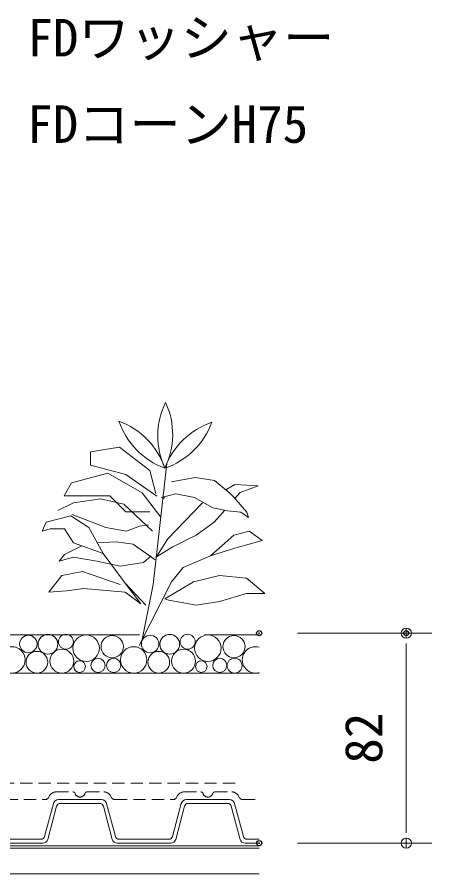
# Model space of a CAD drawing. Units: millimetres, scale not verified. Extents: x -1485 to 1485, y -1050 to 1050.
# Drawn here: x 550.2 to 712.3, y -228.8 to 105.8 of the extents above; entities that cross this region are included whole.
import ezdxf
from ezdxf.enums import TextEntityAlignment as Align

# ---------------------------------------------------------------- set-up
doc = ezdxf.new("R2010")
doc.units = ezdxf.units.MM
doc.header["$LTSCALE"] = 4
doc.header["$PDMODE"] = 32
doc.header["$PDSIZE"] = 2
doc.linetypes.add('DASHED1', pattern=[1.8, 1.2, -0.6])
doc.linetypes.add('USER1', pattern=[19.05, 12.7, -6.35])
for name, color, linetype, lineweight in [('0-0_0', 7, 'Continuous', 18), ('0-4_BOUSUI', 1, 'Continuous', 18), ('0-6_dannnetu', 6, 'Continuous', 18), ('0-8_sunpo', 7, 'Continuous', 18), ('0-9_MOJI', 7, 'Continuous', 18), ('0-A_ecom', 7, 'Continuous', 18), ('0-B_GREEN', 3, 'Continuous', 18), ('0-C_FD-L', 8, 'DASHED1', 18)]:
    doc.layers.add(name, color=color, linetype=linetype, lineweight=lineweight)
doc.layers.add('0-1_DEFPOINTS', color=7, linetype='Continuous')
doc.styles.add('ＭＳ ゴシック', font='')
doc.styles.get('ＭＳ ゴシック').set_extended_font_data('MS Gothic')

# ---------------------------------------------------------------- blocks, each defined once
blk = doc.blocks.new('_Dot')
at = {"layer": '0-0_0'}
for p, q in [((-0.5, 0), (-1, 0)), ((0.25, 0), (-0.25, 0))]:
    blk.add_line(p, q, dxfattribs=at)
blk.add_circle((0, 0), 0.25, dxfattribs=at)
blk = doc.blocks.new('D2')
at = {"layer": '0-1_DEFPOINTS'}
for p in [(2129.8, 915.199), (2187.3, 915.199), (2129.8, 833.199)]:
    blk.add_point(p, dxfattribs=at)
at = {"layer": '0-8_sunpo'}
for p, q in [((2144.8, 915.199), (2197.3, 915.199)), ((2187.3, 841.199), (2187.3, 907.199)), ((2144.8, 833.199), (2197.3, 833.199))]:
    blk.add_line(p, q, dxfattribs=at)
at = {"layer": '0-8_sunpo', "xscale": 8, "yscale": 8}
for p, rotation in [((2187.3, 915.199), 90), ((2187.3, 833.199), 270)]:
    blk.add_blockref('_Dot', p, dxfattribs=dict(at, rotation=rotation))
at = {"layer": '0-8_sunpo', "style": 'ＭＳ ゴシック'}
blk.add_text('82', height=14.66, rotation=90, dxfattribs=at).set_placement((2182.3, 864.199), align=Align.BOTTOM_LEFT)

msp = doc.modelspace()

# ---------------------------------------------------------------- linework, layer by layer
at = {"layer": '0-4_BOUSUI'}
for p, q in [((644.8, -218.801), (-774.602, -218.801)), ((644.8, -217.801), (-325.876, -217.801)), ((644.8, -217.801), (-325.876, -217.801))]:
    msp.add_line(p, q, dxfattribs=at)
at = {"layer": '0-6_dannnetu'}
msp.add_line((644.8, -228.801), (-774.602, -228.801), dxfattribs=at)
at = {"layer": '0-A_ecom', "color": 1}
msp.add_line((644.8, -217.801), (-325.876, -217.801), dxfattribs=at)
msp.add_line((644.8, -217.801), (-325.876, -217.801), dxfattribs=at)
at = {"layer": '0-A_ecom'}
for centre, radius in [((554.572, -139.036), 3.421), ((562.211, -139.112), 3.851), ((569.237, -138.137), 2.929), ((577.131, -140.675), 5.17), ((587.329, -140.058), 4.364), ((602.167, -139.036), 3.421), ((609.807, -139.112), 3.851), ((616.832, -138.137), 2.929), ((624.727, -140.675), 5.17), ((634.925, -140.058), 4.364), ((548.138, -145.243), 5.158), ((595.733, -145.243), 5.158), ((557.912, -146.147), 4.253), ((567.633, -145.73), 4.671), ((605.507, -146.147), 4.253), ((615.229, -145.73), 4.671), ((574.577, -147.855), 2.261), ((581.786, -147.368), 2.774), ((587.903, -147.368), 2.774), ((622.173, -147.855), 2.261), ((629.381, -147.368), 2.774), ((635.17, -147.472), 2.929)]:
    msp.add_circle(centre, radius, dxfattribs=at)
msp.add_arc((643.329, -145.243), 5.158, 73.42361, 286.57639, dxfattribs=at)
at = {"layer": '0-B_GREEN'}
for p, q in [((608.648, -68.582), (603.403, -115.786)), ((610.49, -75.721), (619.741, -73.986)), ((619.741, -73.986), (627.258, -75.143)), ((627.258, -75.143), (633.328, -80.057)), ((631.745, -78.775), (635.325, -76.77)), ((635.325, -76.77), (644.445, -77.277)), ((633.328, -80.057), (634.774, -81.503)), ((637.351, -79.81), (635.323, -82.143)), ((644.445, -77.277), (637.351, -79.81)), ((582.806, -82.344), (572.166, -83.864)), ((606.443, -81.792), (612.225, -80.346)), ((607.721, -81.472), (607.456, -82.344)), ((612.225, -80.346), (619.452, -81.792)), ((619.452, -81.792), (626.679, -85.839)), ((634.774, -81.503), (639.977, -87.573)), ((572.166, -83.864), (566.086, -86.904)), ((608.977, -98.051), (622.657, -83.864)), ((626.679, -85.839), (632.461, -86.995)), ((631.305, -86.764), (627.217, -91.464)), ((571.153, -88.931), (561.525, -91.464)), ((578.246, -93.491), (571.153, -88.931)), ((571.659, -88.424), (584.833, -93.491)), ((632.461, -86.995), (637.665, -87.573)), ((637.665, -87.573), (640.556, -89.597)), ((639.977, -87.573), (640.556, -89.597)), ((561.525, -91.464), (560.005, -95.011)), ((584.833, -93.491), (592.94, -95.011)), ((592.94, -95.011), (598.007, -92.984)), ((598.007, -92.984), (601.554, -92.478)), ((627.217, -91.464), (620.124, -96.531)), ((560.005, -95.011), (563.045, -93.998)), ((563.045, -93.998), (568.619, -93.998)), ((568.619, -93.998), (572.166, -99.571)), ((620.124, -96.531), (611.003, -101.091)), ((625.697, -104.638), (634.818, -96.531)), ((634.818, -96.531), (640.898, -95.011)), ((604.088, -106.158), (595.474, -100.078)), ((608.977, -98.051), (604.598, -105.033)), ((640.898, -100.078), (635.325, -101.598)), ((575.453, -100.715), (568.619, -104.132)), ((583.82, -103.625), (592.434, -115.279)), ((611.003, -101.091), (604.416, -105.145)), ((635.325, -101.598), (625.697, -104.638)), ((568.619, -104.132), (566.592, -106.665)), ((566.592, -106.665), (572.166, -105.145)), ((572.166, -105.145), (581.286, -106.665)), ((581.286, -106.665), (590.407, -108.692)), ((599.527, -107.172), (602.567, -104.638)), ((615.057, -109.199), (625.697, -104.638)), ((590.407, -108.692), (599.527, -107.172)), ((610.497, -114.772), (615.057, -109.199)), ((567.606, -112.239), (562.539, -118.826)), ((575.713, -110.719), (567.606, -112.239)), ((590.407, -115.786), (575.713, -110.719)), ((619.11, -114.772), (629.244, -112.239)), ((629.244, -112.239), (639.885, -113.252)), ((639.885, -113.252), (646.978, -119.332)), ((592.434, -115.279), (598.514, -123.386)), ((592.434, -115.279), (600.541, -123.893)), ((597.829, -139.6), (610.497, -114.772)), ((603.403, -115.786), (599.047, -137.214)), ((607.963, -121.359), (619.11, -114.772)), ((562.539, -118.826), (569.632, -118.319)), ((569.632, -118.319), (576.22, -117.306)), ((576.22, -117.306), (592.434, -118.826)), ((592.434, -118.826), (598.514, -123.386)), ((639.885, -119.332), (629.244, -122.373)), ((646.978, -119.332), (639.885, -119.332)), ((609.483, -121.866), (607.963, -121.359)), ((620.124, -123.893), (609.483, -121.866)), ((629.244, -122.373), (620.124, -123.893))]:
    msp.add_line(p, q, dxfattribs=at)
for points in [[(604.413, -80.225), (601.997, -71.211), (590.21, -62.092), (578.91, -63.957), (578.91, -69.138), (592.65, -72.82), (604.827, -81.261)], [(602.028, -87.375), (592.698, -87.375), (586.428, -81.104), (568.543, -81.104), (571.43, -76.103), (585.66, -72.291), (599.036, -80.013), (606.279, -89.447)], [(603.074, -95.011), (591.927, -84.371), (582.806, -82.344)], [(572.166, -99.571), (583.82, -103.625), (578.246, -93.491)], [(640.898, -95.011), (645.965, -98.558), (640.898, -100.078)], [(595.474, -100.078), (588.887, -99.065), (581.549, -99.496)]]:
    msp.add_lwpolyline(points, dxfattribs=at)
for centre, start, end in [((634.819, -57.845), 153.71754, 204.97119), ((581.305, -57.233), 333.71754, 24.97119), ((579.807, -79.898), 18.71754, 69.97119), ((618.08, -42.491), 198.71754, 249.97119), ((598.392, -42.266), 288.71754, 339.97119), ((635.799, -80.539), 108.71754, 159.97119)]:
    msp.add_arc(centre, 29.678, start, end, dxfattribs=at)
at = {"layer": '0-C_FD-L', "color": 4, "linetype": 'USER1'}
msp.add_line((470.996, -135.401), (644.8, -135.401), dxfattribs=at)
at = {"layer": '0-C_FD-L', "color": 4, "linetype": 'Continuous'}
msp.add_line((458.111, -150.401), (644.8, -150.401), dxfattribs=at)
at = {"layer": '0-C_FD-L'}
for p, q in [((635.367, -193.401), (446.902, -193.401)), ((565.444, -196.801), (571.917, -196.801)), ((565.444, -196.801), (571.917, -196.801)), ((577.574, -196.801), (584.047, -196.801)), ((577.574, -196.801), (584.047, -196.801)), ((615.444, -196.801), (621.917, -196.801)), ((627.574, -196.801), (634.047, -196.801)), ((538.395, -199.801), (561.096, -199.801)), ((538.395, -199.801), (561.096, -199.801)), ((562.382, -199.073), (562.871, -198.257)), ((562.382, -199.073), (562.871, -198.257)), ((586.619, -198.257), (587.108, -199.073)), ((588.395, -199.801), (611.096, -199.801)), ((612.382, -199.073), (612.871, -198.257)), ((636.619, -198.257), (637.108, -199.073)), ((638.395, -199.801), (644.8, -199.801))]:
    msp.add_line(p, q, dxfattribs=at)
at = {"layer": '0-C_FD-L', "linetype": 'Continuous'}
for p, q in [((566.28, -199.801), (583.211, -199.801)), ((616.28, -199.801), (633.211, -199.801)), ((560.89, -214.189), (564.348, -201.283)), ((565.598, -202.413), (562.14, -215.318)), ((582.443, -201.301), (567.047, -201.301)), ((584.124, -203.278), (583.892, -202.413)), ((587.35, -215.318), (583.892, -202.413)), ((585.143, -201.283), (588.601, -214.189)), ((610.89, -214.189), (614.348, -201.283)), ((615.598, -202.413), (612.14, -215.318)), ((632.443, -201.301), (617.047, -201.301)), ((637.35, -215.318), (633.892, -202.413)), ((635.143, -201.283), (638.601, -214.189)), ((560.208, -216.801), (539.282, -216.801)), ((540.05, -215.301), (559.441, -215.301)), ((610.208, -216.801), (589.282, -216.801)), ((590.05, -215.301), (609.441, -215.301)), ((644.8, -216.801), (639.282, -216.801)), ((640.05, -215.301), (644.8, -215.301))]:
    msp.add_line(p, q, dxfattribs=at)
at = {"layer": '0-C_FD-L'}
for centre, radius, start, end in [((565.444, -199.801), 3, 90, 149.03624), ((565.444, -199.801), 3, 90, 149.03624), ((571.917, -197.801), 1, 19.47122, 90), ((571.917, -197.801), 1, 19.47122, 90), ((577.574, -197.801), 1, 90, 160.52878), ((577.574, -197.801), 1, 90, 160.52878), ((584.047, -199.801), 3, 88.52446, 90), ((584.047, -199.801), 3, 30.96376, 90), ((615.444, -199.801), 3, 90, 149.03624), ((621.917, -197.801), 1, 19.47122, 90), ((627.574, -197.801), 1, 90, 160.52878), ((634.047, -199.801), 3, 30.96376, 90), ((561.096, -198.301), 1.5, 270, 329.03624), ((561.096, -198.301), 1.5, 270, 329.03624), ((574.745, -196.801), 2, 199.47122, 340.52878), ((574.745, -196.801), 2, 199.47122, 340.52878), ((588.395, -198.301), 1.5, 210.96376, 270), ((611.096, -198.301), 1.5, 270, 329.03624), ((624.745, -196.801), 2, 199.47122, 340.52878), ((638.395, -198.301), 1.5, 210.96376, 270)]:
    msp.add_arc(centre, radius, start, end, dxfattribs=at)
at = {"layer": '0-C_FD-L', "linetype": 'Continuous'}
for centre, radius, start, end in [((566.28, -201.801), 2, 90, 165), ((583.211, -201.801), 2, 15, 90), ((616.28, -201.801), 2, 90, 165), ((633.211, -201.801), 2, 15, 90), ((567.047, -202.801), 1.5, 90, 165), ((582.443, -202.801), 1.5, 15, 90), ((617.047, -202.801), 1.5, 90, 165), ((632.443, -202.801), 1.5, 15, 90), ((559.441, -213.801), 1.5, 270, 345), ((560.208, -214.801), 2, 270, 345), ((589.282, -214.801), 2, 195, 270), ((590.05, -213.801), 1.5, 195, 270), ((609.441, -213.801), 1.5, 270, 345), ((610.208, -214.801), 2, 270, 345), ((639.282, -214.801), 2, 195, 270), ((640.05, -213.801), 1.5, 195, 270)]:
    msp.add_arc(centre, radius, start, end, dxfattribs=at)

# ---------------------------------------------------------------- block references
at = {"layer": '0-8_sunpo'}
msp.add_blockref('D2', (-1485, -1050), dxfattribs=at)

# ---------------------------------------------------------------- texts
at = {"layer": '0-9_MOJI', "style": 'ＭＳ ゴシック'}
for s, p in [('FDワッシャー', (554.167, 86.039)), ('FDコーンH75', (554.089, 52.294))]:
    msp.add_text(s, height=14.66, dxfattribs=at).set_placement(p, align=Align.BOTTOM_LEFT)

doc.saveas('drawing.dxf')
